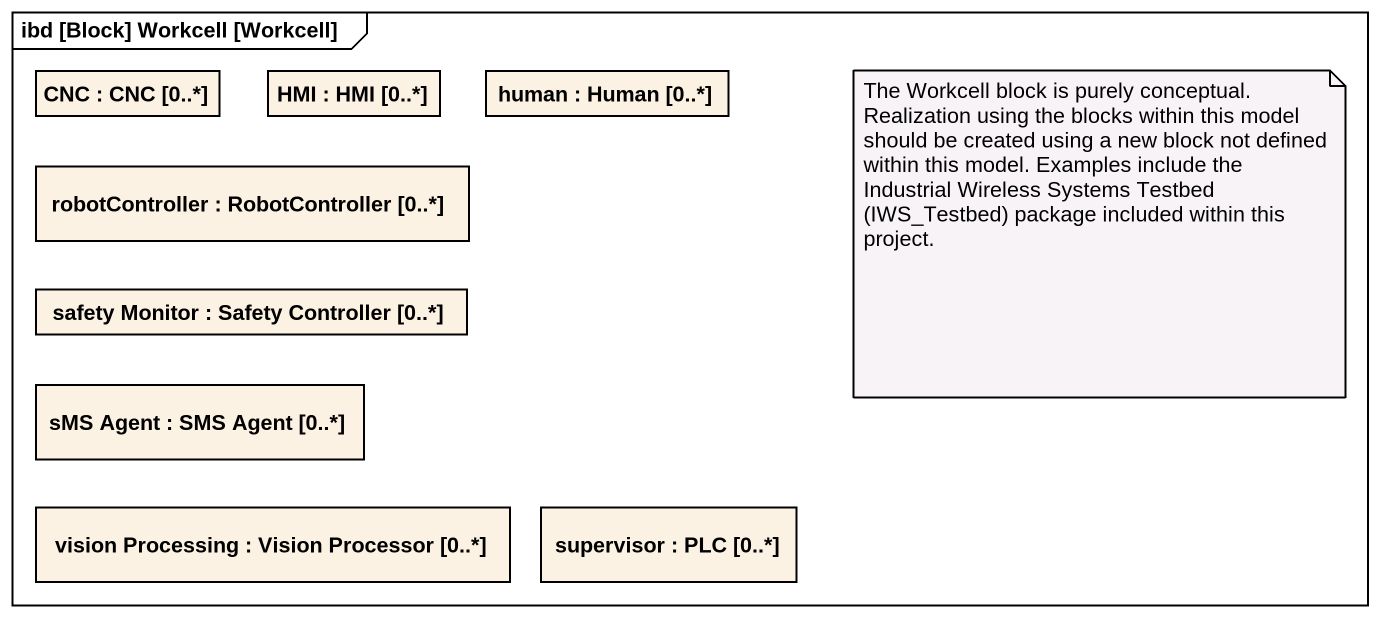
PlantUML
@startuml
mainframe ibd [Block] Workcell [Workcell]
rectangle "CNC : CNC [0..*]" as CNC
rectangle "HMI : HMI [0..*]" as HMI
rectangle "human : Human [0..*]" as human
rectangle "robotController : RobotController [0..*]" as robotController
rectangle "safety Monitor : Safety Controller [0..*]" as safety_Monitor
rectangle "sMS Agent : SMS Agent [0..*]" as sMS_Agent
rectangle "vision Processing : Vision Processor [0..*]" as vision_Processing
rectangle "supervisor : PLC [0..*]" as supervisor
note as N1
  The Workcell block is purely conceptual. Realization using the blocks within this model should be created using a new block not defined within this model. Examples include the Industrial Wireless Systems Testbed (IWS_Testbed) package included within this project.
end note
@enduml
